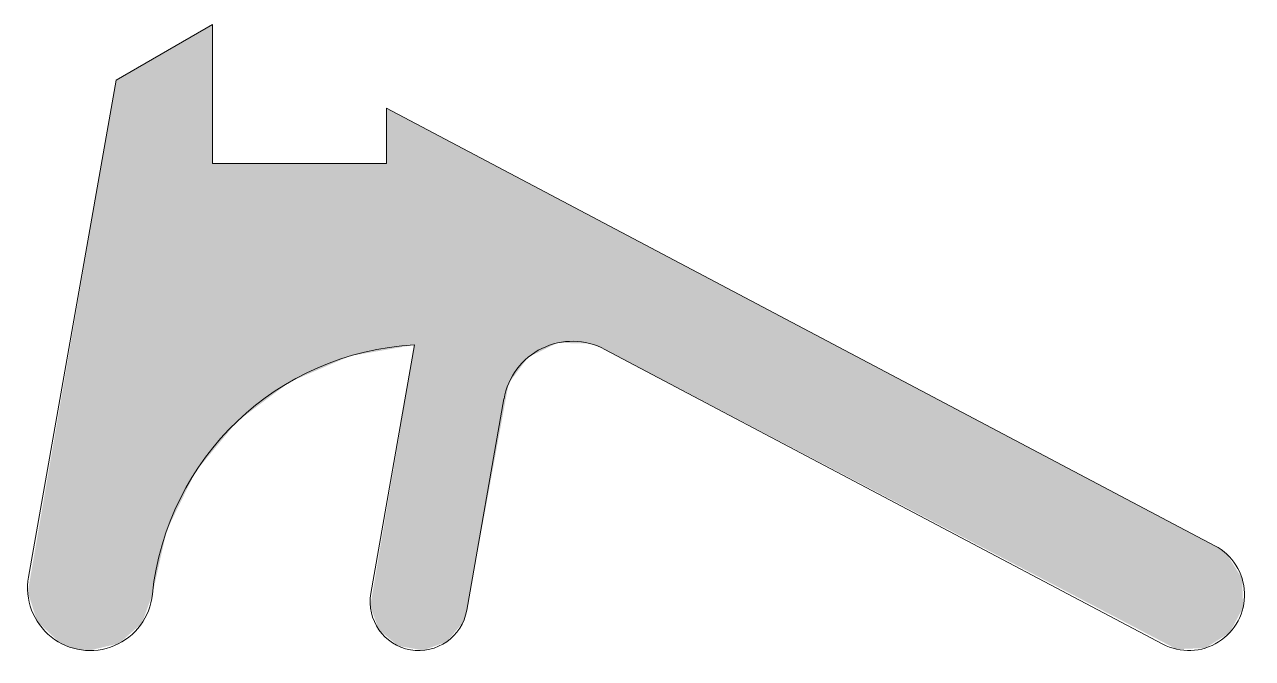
# Model space of a CAD drawing. Header units: metres. Extents: x -2.7 to 15, y -7.1 to 2.
import ezdxf

# ---------------------------------------------------------------- set-up
doc = ezdxf.new("R2010")
doc.units = ezdxf.units.M
doc.layers.add('A-DETL-GENF', color=92, linetype='Continuous', lineweight=18)

# ---------------------------------------------------------------- blocks, each defined once
blk = doc.blocks.new('31 Solarlux r_02 - 31Solarlux r_02-971083-00_0 Basismaterialen')
at = {"layer": 'A-DETL-GENF'}
blk.add_hatch(color=256, dxfattribs=at).paths.add_polyline_path([(-1.772, -7), (-1.344, -6.898), (-1.014, -6.606), (-0.864, -6.192), (-0.658, -5.272), (-0.243, -4.427), (0.359, -3.702), (1.113, -3.137), (1.979, -2.765), (2.907, -2.605), (2.269, -6.361), (2.393, -6.702), (2.671, -6.934), (3.028, -6.997), (3.368, -6.873), (3.601, -6.596), (3.656, -6.422), (4.26, -3.156), (4.54, -2.783), (4.959, -2.578), (5.425, -2.585), (5.644, -2.67), (13.863, -6.98), (14.277, -6.964), (14.628, -6.744), (14.821, -6.378), (14.805, -5.964), (14.585, -5.613), (14.415, -5.493), (2.5, 0.8), (2.5, 0), (0, 0), (0, 2), (-1.386, 1.2), (-2.657, -6.165), (-2.518, -6.583), (-2.198, -6.886), (-1.992, -6.969)])
for p, q in [((0, 2), (-1.386, 1.2)), ((0, 0), (0, 2)), ((-1.386, 1.2), (-2.645, -5.944)), ((14.415, -5.493), (2.5, 0.8)), ((2.5, 0.8), (2.5, 0)), ((2.5, 0), (0, 0)), ((2.907, -2.605), (2.277, -6.178)), ((5.644, -2.67), (13.667, -6.907)), ((3.656, -6.422), (4.192, -3.38))]:
    blk.add_line(p, q, dxfattribs=at)
for centre, radius, start, end in [((3.115, -6.6), 4, 92.9847, 174.1433), ((5.177, -3.554), 1, 62.1597, 170), ((14.041, -6.2), 0.8, 242.1597, 62.1597), ((-1.759, -6.1), 0.9, 170, 354.1433), ((2.967, -6.3), 0.7, 170, 350)]:
    blk.add_arc(centre, radius, start, end, dxfattribs=at)

msp = doc.modelspace()

# ---------------------------------------------------------------- block references
msp.add_blockref('31 Solarlux r_02 - 31Solarlux r_02-971083-00_0 Basismaterialen', (0, 0))

doc.saveas('drawing.dxf')
